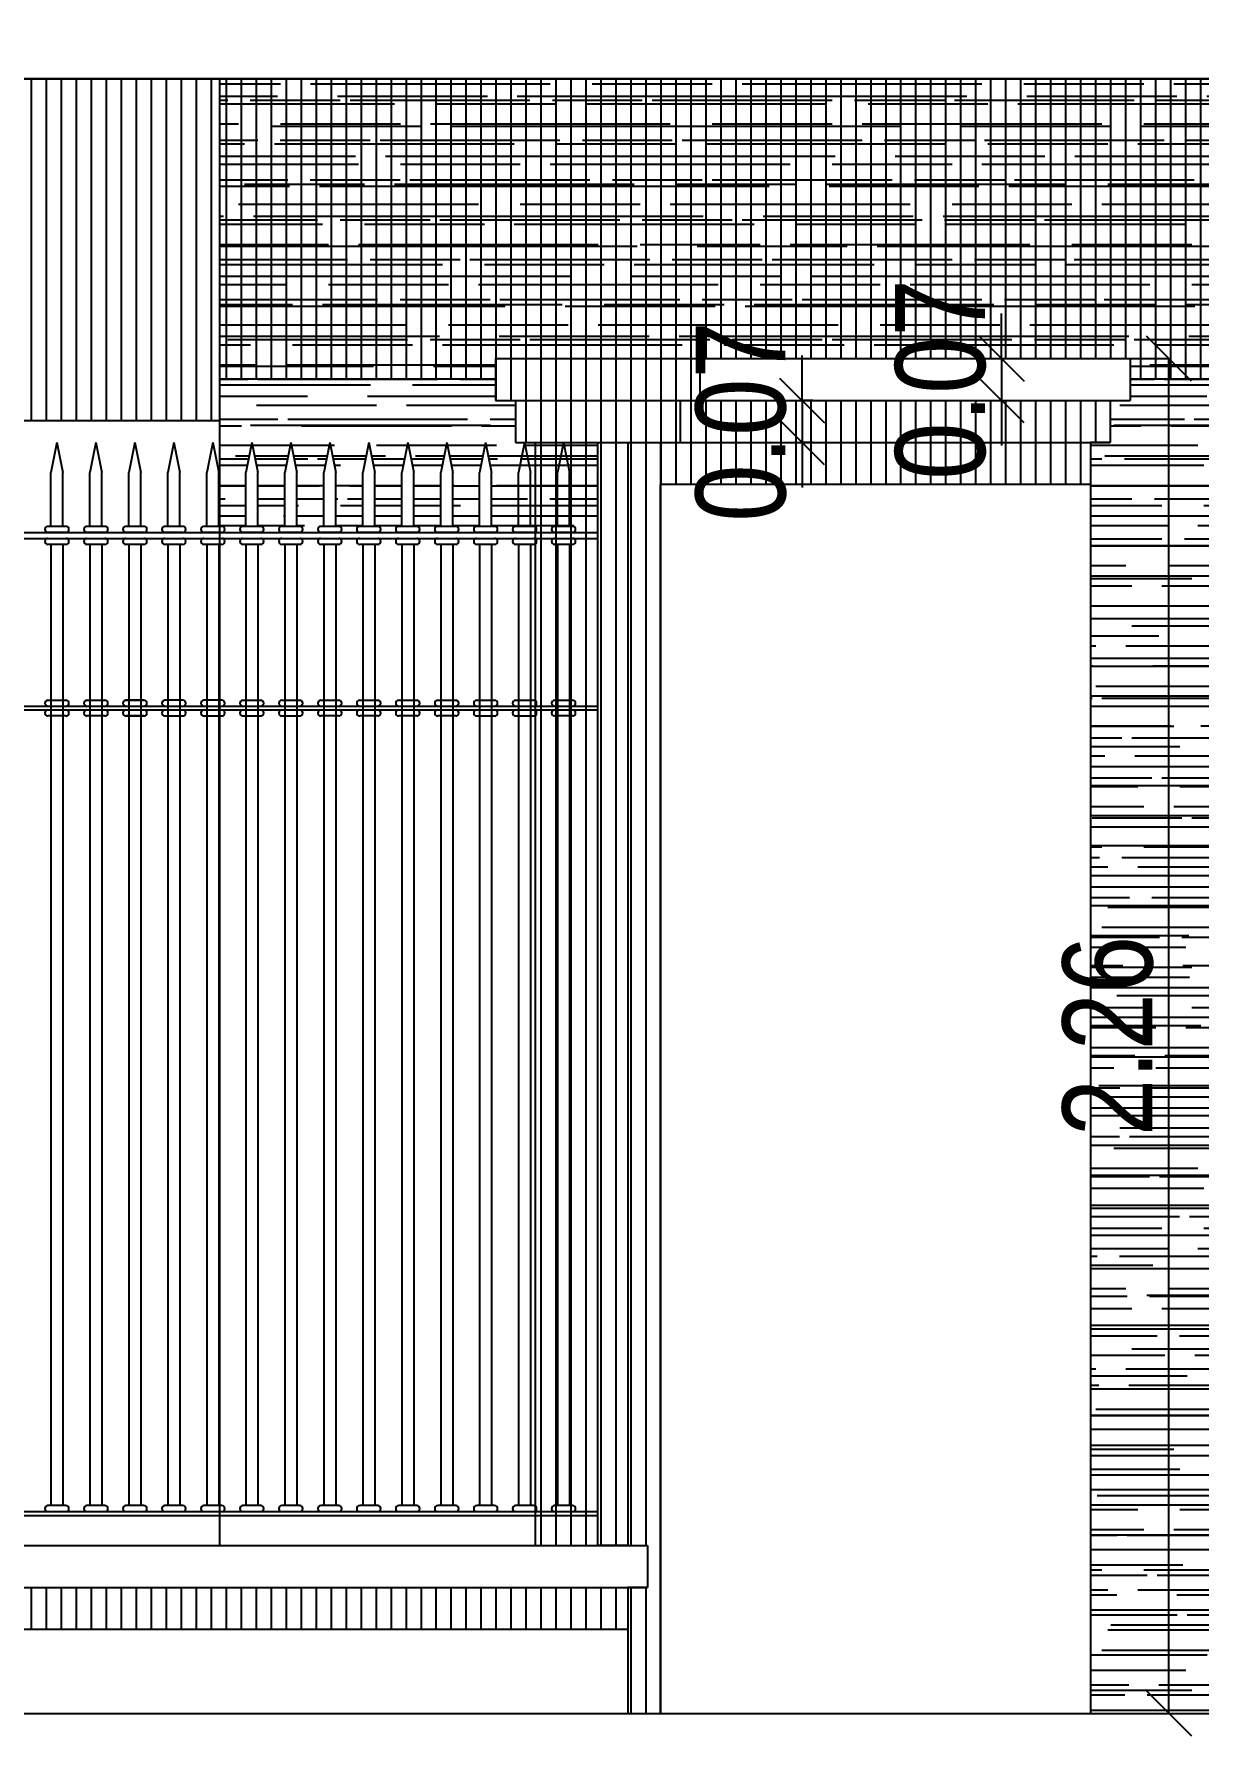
# Model space of a CAD drawing. Extents: x -14.8 to 35.6, y 44.5 to 81.2.
# Drawn here: x 31.704 to 33.647, y 44.942 to 47.781 of the extents above; entities that cross this region are included whole.
import ezdxf

# ---------------------------------------------------------------- set-up
doc = ezdxf.new("R2010")
doc.units = 0
doc.header["$MEASUREMENT"] = 0
doc.header["$PDMODE"] = 3
doc.layers.get('0').update_dxf_attribs({"linetype": 'CONTINUOUS'})
doc.layers.get('DEFPOINTS').update_dxf_attribs({"linetype": 'CONTINUOUS'})
for name, color, linetype in [('COTAS', 12, 'CONTINUOUS'), ('NUEVO', 1, 'CONTINUOUS'), ('REJA', 7, 'CONTINUOUS'), ('RELLENO', 7, 'CONTINUOUS'), ('SOMBRA', 251, 'CONTINUOUS')]:
    doc.layers.add(name, color=color, linetype=linetype)
doc.styles.add('COTAS SECUNDARIAS', font='ARIALN.TTF', dxfattribs={"height": 0.15})
doc.dimstyles.new('COTA SECUNDARIAS', dxfattribs={"dimscale": 5, "dimtxt": 1, "dimasz": 0.015, "dimexe": 0, "dimexo": 0, "dimgap": 0.005, "dimtad": 1, "dimzin": 1, "dimdsep": 46, "dimtxsty": 'COTAS SECUNDARIAS', "dimblk": 'OBLIQUE', "dimcen": 0, "dimclrd": 11, "dimclre": 11, "dimclrt": 11, "dimaunit": 1, "dimadec": 1, "dimazin": 0, "dimtfac": 0.4, "dimtix": 1, "dimtmove": 1, "dimatfit": 3, "dimfxl": 1, "dimtolj": 1, "dimtzin": 0, "dimlwd": -1, "dimarcsym": 0})

# ---------------------------------------------------------------- blocks, each defined once
blk = doc.blocks.new('_Oblique')
at = {"color": 0, "linetype": 'ByBlock', "lineweight": -2}
blk.add_line((-0.5, -0.5), (0.5, 0.5), dxfattribs=at)
blk = doc.blocks.new('*D81')
at = {"layer": 'COTAS', "color": 11, "lineweight": -2, "transparency": 16777216}
for p, q in [((33.5321, 47.2399), (33.597, 47.2399)), ((33.4661, 44.9795), (33.597, 44.9795))]:
    blk.add_line(p, q, dxfattribs=at)
at = {"layer": 'COTAS', "color": 11, "transparency": 16777216}
blk.add_line((33.597, 44.9795), (33.597, 47.2399), dxfattribs=at)
at = {"layer": 'DEFPOINTS', "color": 0, "transparency": 16777216}
for p in [(33.5321, 47.2399), (33.597, 47.2399), (33.4661, 44.9795)]:
    blk.add_point(p, dxfattribs=at)
at = {"layer": 'COTAS', "color": 11, "transparency": 16777216, "xscale": 0.075, "yscale": 0.075, "zscale": 0.075}
for p, rotation in [((33.597, 47.2399), 90), ((33.597, 44.9795), 270)]:
    blk.add_blockref('_Oblique', p, dxfattribs=dict(at, rotation=rotation))
at = {"layer": 'COTAS', "color": 11, "transparency": 16777216, "insert": (33.4954, 46.1097), "char_height": 0.15, "attachment_point": 5, "rotation": 90, "style": 'COTAS SECUNDARIAS'}
blk.add_mtext('\\A1;2.26', dxfattribs=at)
blk = doc.blocks.new('*D82')
at = {"layer": 'COTAS', "color": 11, "transparency": 16777216}
for p, q in [((33.3178, 47.2399), (33.3178, 47.3149)), ((33.3178, 47.2399), (33.3178, 47.1699)), ((33.3178, 47.1699), (33.3178, 47.0949))]:
    blk.add_line(p, q, dxfattribs=at)
at = {"layer": 'COTAS', "color": 11, "lineweight": -2, "transparency": 16777216}
for p, q in [((33.003, 47.2399), (33.3178, 47.2399)), ((33.003, 47.1699), (33.3178, 47.1699))]:
    blk.add_line(p, q, dxfattribs=at)
at = {"layer": 'DEFPOINTS', "color": 0, "transparency": 16777216}
for p in [(33.003, 47.2399), (33.003, 47.1699), (33.3178, 47.1699)]:
    blk.add_point(p, dxfattribs=at)
at = {"layer": 'COTAS', "color": 11, "transparency": 16777216, "xscale": 0.075, "yscale": 0.075, "zscale": 0.075}
for p, rotation in [((33.3178, 47.2399), 270), ((33.3178, 47.1699), 90)]:
    blk.add_blockref('_Oblique', p, dxfattribs=dict(at, rotation=rotation))
at = {"layer": 'COTAS', "color": 11, "transparency": 16777216, "insert": (33.2163, 47.2049), "char_height": 0.15, "attachment_point": 5, "rotation": 90, "style": 'COTAS SECUNDARIAS'}
blk.add_mtext('\\A1;0.07', dxfattribs=at)
blk = doc.blocks.new('*D83')
at = {"layer": 'COTAS', "color": 11, "transparency": 16777216}
for p, q in [((32.985, 47.1699), (32.985, 47.2449)), ((32.985, 47.1699), (32.985, 47.0999)), ((32.985, 47.0999), (32.985, 47.0249))]:
    blk.add_line(p, q, dxfattribs=at)
at = {"layer": 'COTAS', "color": 11, "lineweight": -2, "transparency": 16777216}
for p, q in [((33.003, 47.1699), (32.985, 47.1699)), ((33.003, 47.0999), (32.985, 47.0999))]:
    blk.add_line(p, q, dxfattribs=at)
at = {"layer": 'DEFPOINTS', "color": 0, "transparency": 16777216}
for p in [(33.003, 47.1699), (32.985, 47.0999), (33.003, 47.0999)]:
    blk.add_point(p, dxfattribs=at)
at = {"layer": 'COTAS', "color": 11, "transparency": 16777216, "xscale": 0.075, "yscale": 0.075, "zscale": 0.075}
for p, rotation in [((32.985, 47.1699), 270), ((32.985, 47.0999), 90)]:
    blk.add_blockref('_Oblique', p, dxfattribs=dict(at, rotation=rotation))
at = {"layer": 'COTAS', "color": 11, "transparency": 16777216, "insert": (32.8834, 47.1349), "char_height": 0.15, "attachment_point": 5, "rotation": 90, "style": 'COTAS SECUNDARIAS'}
blk.add_mtext('\\A1;0.07', dxfattribs=at)
blk = doc.blocks.new('*D256')
at = {"layer": 'COTAS', "color": 11, "lineweight": -2, "transparency": 16777216}
for p, q in [((29.7321, 49.9063), (35.032, 49.9063)), ((34.3975, 47.6812), (35.032, 47.6812))]:
    blk.add_line(p, q, dxfattribs=at)
at = {"layer": 'COTAS', "color": 11, "transparency": 16777216}
blk.add_line((35.032, 47.6812), (35.032, 49.9063), dxfattribs=at)
at = {"layer": 'DEFPOINTS', "color": 0, "transparency": 16777216}
for p in [(29.7321, 49.9063), (35.032, 49.9063), (34.3975, 47.6812)]:
    blk.add_point(p, dxfattribs=at)
at = {"layer": 'COTAS', "color": 11, "transparency": 16777216, "xscale": 0.075, "yscale": 0.075, "zscale": 0.075}
for p, rotation in [((35.032, 49.9063), 90), ((35.032, 47.6812), 270)]:
    blk.add_blockref('_Oblique', p, dxfattribs=dict(at, rotation=rotation))
at = {"layer": 'COTAS', "color": 11, "transparency": 16777216, "insert": (34.9317, 48.7937), "char_height": 0.15, "attachment_point": 5, "rotation": 90, "style": 'COTAS SECUNDARIAS'}
blk.add_mtext('\\A1;2.22', dxfattribs=at)

msp = doc.modelspace()

# ---------------------------------------------------------------- hatches: boundary and pattern name
at = {"layer": 'RELLENO'}
h = msp.add_hatch(dxfattribs=at)
h.set_pattern_fill('AR-RROOF', color=1, scale=0.05, style=0)
h.set_pattern_definition([(0, (0, 15.127245), (0.11, 0.05), [0.75, -0.1, 0.25, -0.05]), (0, (0.0665, 15.152245), (-0.05, 0.0665), [0.15, -0.0165, 0.3, -0.0375]), (0, (0.025, 15.169745), (0.26, 0.0335), [0.4, -0.07, 0.2, -0.05])])
h.paths.add_polyline_path([(33.7109, 47.7063), (32.0134, 47.7063), (32.0134, 46.9599), (32.0173, 46.9599, -1), (32.0173, 46.9499), (32.0523, 46.9499, -1), (32.0523, 46.9599), (32.0573, 46.9599), (32.0573, 47.0499), (32.0673, 47.0999), (32.0773, 47.0499), (32.0773, 46.9599), (32.0823, 46.9599, -1), (32.0823, 46.9499), (32.1173, 46.9499, -1), (32.1173, 46.9599), (32.1223, 46.9599), (32.1223, 47.0499), (32.1323, 47.0999), (32.1423, 47.0499), (32.1423, 46.9599), (32.1473, 46.9599, -1), (32.1473, 46.9499), (32.1823, 46.9499, -1), (32.1823, 46.9599), (32.1873, 46.9599), (32.1873, 47.0499), (32.1973, 47.0999), (32.2073, 47.0499), (32.2073, 46.9599), (32.2123, 46.9599, -1), (32.2123, 46.9499), (32.6444, 46.9499), (32.6444, 47.0999), (32.5069, 47.0999), (32.5069, 47.1699), (32.4739, 47.1699), (32.4739, 47.2399), (33.5321, 47.2399), (33.5321, 47.1699), (33.4991, 47.1699), (33.4991, 47.0999), (33.4661, 47.0999), (33.4661, 44.9795), (33.7109, 44.9795)])
h.paths.add_polyline_path([(32.3923, 47.0999), (32.4023, 47.0499), (32.4023, 46.9599), (32.3823, 46.9599), (32.3823, 47.0499)], flags=16)
h.paths.add_polyline_path([(32.4573, 47.0999), (32.4673, 47.0499), (32.4673, 46.9599), (32.4473, 46.9599), (32.4473, 47.0499)], flags=16)
h.paths.add_polyline_path([(32.3273, 47.0999), (32.3373, 47.0499), (32.3373, 46.9599), (32.3173, 46.9599), (32.3173, 47.0499)], flags=16)
h.paths.add_polyline_path([(32.2623, 47.0999), (32.2723, 47.0499), (32.2723, 46.9599), (32.2523, 46.9599), (32.2523, 47.0499)], flags=16)
at = {"layer": 'SOMBRA'}
h = msp.add_hatch(dxfattribs=at)
h.set_pattern_fill('ANSI31', color=256, scale=0.2, angle=45, style=0)
h.set_pattern_definition([(90, (0, 15.127245), (-0.025, 3e-18), [])])
h.paths.add_polyline_path([(34.2109, 47.7063), (33.7109, 47.7063), (29.2509, 47.7063), (25.1509, 47.7063), (20.5009, 47.7063), (20.5009, 47.2399), (21.6409, 47.2399), (21.6409, 47.1699), (21.5709, 47.1699), (20.5009, 47.1699), (20.5009, 47.0299), (21.5009, 47.0299), (21.5009, 46.2063), (25.1509, 46.2063), (25.1509, 47.2063), (26.4009, 47.2063), (26.4009, 47.1363), (28.0009, 47.1363), (28.0009, 47.2063), (30.4134, 47.2063), (30.4134, 47.1363), (32.0134, 47.1363), (32.0134, 47.2063), (32.4739, 47.2063), (32.4739, 47.1699), (32.5069, 47.1699), (32.5069, 47.0999), (32.5399, 47.0999), (32.5399, 45.2599), (32.7274, 45.2599), (32.7274, 45.1899), (32.6944, 45.1899), (25.5028, 45.1899), (25.5028, 45.1199), (29.8811, 45.1199), (32.6944, 45.1199), (32.6944, 44.9795), (32.749, 44.9795), (32.749, 47.0299), (33.4661, 47.0299), (33.4661, 47.0999), (33.4991, 47.0999), (33.4991, 47.1699), (32.815, 47.1699), (32.815, 47.2399), (33.5321, 47.2399), (33.5321, 47.2063), (33.7109, 47.2063), (33.7109, 47.2795), (34.2975, 47.2795), (34.2975, 47.3795), (33.7109, 47.3795)])
h.paths.add_polyline_path([(23.999, 45.1899), (21.5009, 45.1899), (21.5009, 45.1199), (23.999, 45.1199)], flags=17)
h.paths.add_polyline_path([(34.1609, 45.1899), (33.7109, 45.1899), (33.7109, 45.1199), (34.1609, 45.1199)], flags=17)

# ---------------------------------------------------------------- linework, layer by layer
msp.add_line((19.7903, 44.9795), (34.5975, 44.9795))
at = {"layer": 'NUEVO'}
for p, q in [((29.5475, 47.7063), (34.2109, 47.7063)), ((32.0134, 47.7063), (32.0134, 45.2599)), ((32.4739, 47.2399), (33.5321, 47.2399)), ((32.4739, 47.2399), (32.4739, 47.1699)), ((32.815, 47.1699), (32.815, 47.2399)), ((33.5321, 47.2399), (33.5321, 47.1699)), ((32.4739, 47.1699), (33.5321, 47.1699)), ((32.5069, 47.1699), (32.5069, 47.0999)), ((32.782, 47.0999), (32.782, 47.1699)), ((33.4991, 47.1699), (33.4991, 47.0999)), ((32.5069, 47.0999), (33.4991, 47.0999)), ((32.5399, 47.0999), (32.5399, 45.2599)), ((32.749, 47.0999), (32.749, 44.9795)), ((33.4661, 47.0999), (33.4661, 44.9795)), ((29.871, 45.2599), (32.7274, 45.2599)), ((32.7274, 45.2599), (32.7274, 45.1899)), ((29.8811, 45.1899), (32.7274, 45.1899)), ((32.6944, 45.1899), (32.6944, 44.9795))]:
    msp.add_line(p, q, dxfattribs=at)
at = {"layer": 'REJA'}
for p, q in [((30.8009, 46.9499), (31.9263, 46.9499)), ((30.8009, 46.9399), (31.9321, 46.9399)), ((31.7109, 46.9499), (32.6444, 46.9499)), ((31.7109, 46.9399), (32.6444, 46.9399)), ((31.7573, 46.9599), (31.7273, 46.9599)), ((31.7573, 46.9499), (31.7273, 46.9499)), ((31.7573, 46.9499), (31.7573, 46.9499)), ((31.8223, 46.9599), (31.7923, 46.9599)), ((31.8223, 46.9499), (31.7923, 46.9499)), ((31.8223, 46.9499), (31.8223, 46.9499)), ((31.8873, 46.9599), (31.8573, 46.9599)), ((31.8873, 46.9599), (31.8573, 46.9599)), ((31.8873, 46.9499), (31.8573, 46.9499)), ((31.8873, 46.9499), (31.8573, 46.9499)), ((31.8873, 46.9499), (31.8873, 46.9499)), ((31.8873, 46.9499), (31.8873, 46.9499)), ((31.9523, 46.9599), (31.9223, 46.9599)), ((31.9523, 46.9499), (31.9223, 46.9499)), ((31.9523, 46.9499), (31.9523, 46.9499)), ((32.0173, 46.9599), (31.9873, 46.9599)), ((32.0173, 46.9499), (31.9873, 46.9499)), ((32.0173, 46.9499), (32.0173, 46.9499)), ((32.0823, 46.9599), (32.0523, 46.9599)), ((32.0823, 46.9499), (32.0523, 46.9499)), ((32.0823, 46.9499), (32.0823, 46.9499)), ((32.1473, 46.9599), (32.1173, 46.9599)), ((32.1473, 46.9499), (32.1173, 46.9499)), ((32.1473, 46.9499), (32.1473, 46.9499)), ((32.2123, 46.9599), (32.1823, 46.9599)), ((32.2123, 46.9499), (32.1823, 46.9499)), ((32.2123, 46.9499), (32.2123, 46.9499)), ((32.2773, 46.9599), (32.2473, 46.9599)), ((32.2773, 46.9499), (32.2473, 46.9499)), ((32.2773, 46.9499), (32.2773, 46.9499)), ((32.3423, 46.9599), (32.3123, 46.9599)), ((32.3423, 46.9499), (32.3123, 46.9499)), ((32.3423, 46.9499), (32.3423, 46.9499)), ((32.4073, 46.9599), (32.3773, 46.9599)), ((32.4073, 46.9499), (32.3773, 46.9499)), ((32.4073, 46.9499), (32.4073, 46.9499)), ((32.4723, 46.9599), (32.4423, 46.9599)), ((32.4723, 46.9499), (32.4423, 46.9499)), ((32.4723, 46.9499), (32.4723, 46.9499)), ((32.5373, 46.9599), (32.5073, 46.9599)), ((32.5373, 46.9499), (32.5073, 46.9499)), ((32.5373, 46.9499), (32.5373, 46.9499)), ((32.6023, 46.9599), (32.5723, 46.9599)), ((32.6023, 46.9499), (32.5723, 46.9499)), ((32.6023, 46.9499), (32.6023, 46.9499)), ((32.6209, 46.9499), (32.6444, 46.9499)), ((32.6209, 46.9399), (32.6444, 46.9399)), ((31.7573, 46.9299), (31.7273, 46.9299)), ((31.8223, 46.9299), (31.7923, 46.9299)), ((31.8873, 46.9299), (31.8573, 46.9299)), ((31.8873, 46.9299), (31.8573, 46.9299)), ((31.9523, 46.9299), (31.9223, 46.9299)), ((32.0173, 46.9299), (31.9873, 46.9299)), ((32.0823, 46.9299), (32.0523, 46.9299)), ((32.1473, 46.9299), (32.1173, 46.9299)), ((32.2123, 46.9299), (32.1823, 46.9299)), ((32.2773, 46.9299), (32.2473, 46.9299)), ((32.3423, 46.9299), (32.3123, 46.9299)), ((32.4073, 46.9299), (32.3773, 46.9299)), ((32.4723, 46.9299), (32.4423, 46.9299)), ((32.5373, 46.9299), (32.5073, 46.9299)), ((32.6023, 46.9299), (32.5723, 46.9299)), ((30.8009, 46.6599), (31.9107, 46.6599)), ((30.8009, 46.6536), (31.9379, 46.6536)), ((31.7109, 46.6599), (32.6444, 46.6599)), ((31.7109, 46.6536), (32.6444, 46.6536)), ((31.7273, 46.6699), (31.7573, 46.6699)), ((31.7923, 46.6699), (31.8223, 46.6699)), ((31.8573, 46.6699), (31.8873, 46.6699)), ((31.8873, 46.6699), (31.8573, 46.6699)), ((31.9523, 46.6699), (31.9223, 46.6699)), ((32.0173, 46.6699), (31.9873, 46.6699)), ((32.0523, 46.6699), (32.0823, 46.6699)), ((32.1173, 46.6699), (32.1473, 46.6699)), ((32.1823, 46.6699), (32.2123, 46.6699)), ((32.2473, 46.6699), (32.2773, 46.6699)), ((32.3123, 46.6699), (32.3423, 46.6699)), ((32.3773, 46.6699), (32.4073, 46.6699)), ((32.4423, 46.6699), (32.4723, 46.6699)), ((32.5073, 46.6699), (32.5373, 46.6699)), ((32.5723, 46.6699), (32.6023, 46.6699)), ((32.6209, 46.6599), (32.6444, 46.6599)), ((32.6209, 46.6536), (32.6444, 46.6536)), ((31.7573, 46.6436), (31.7273, 46.6436)), ((31.8223, 46.6436), (31.7923, 46.6436)), ((31.8873, 46.6436), (31.8573, 46.6436)), ((31.8573, 46.6436), (31.8873, 46.6436)), ((31.9223, 46.6436), (31.9523, 46.6436)), ((31.9873, 46.6436), (32.0173, 46.6436)), ((32.0523, 46.6436), (32.0823, 46.6436)), ((32.1173, 46.6436), (32.1473, 46.6436)), ((32.2123, 46.6436), (32.1823, 46.6436)), ((32.2773, 46.6436), (32.2473, 46.6436)), ((32.3423, 46.6436), (32.3123, 46.6436)), ((32.4073, 46.6436), (32.3773, 46.6436)), ((32.4423, 46.6436), (32.4723, 46.6436)), ((32.5073, 46.6436), (32.5373, 46.6436)), ((32.6023, 46.6436), (32.5723, 46.6436)), ((30.8009, 45.3162), (31.9476, 45.3162)), ((31.7109, 45.3162), (32.6444, 45.3162)), ((31.7573, 45.3262), (31.7273, 45.3262)), ((31.8223, 45.3262), (31.7923, 45.3262)), ((31.8873, 45.3262), (31.8573, 45.3262)), ((31.8873, 45.3262), (31.8573, 45.3262)), ((31.9523, 45.3262), (31.9223, 45.3262)), ((32.0173, 45.3262), (31.9873, 45.3262)), ((32.0823, 45.3262), (32.0523, 45.3262)), ((32.1473, 45.3262), (32.1173, 45.3262)), ((32.2123, 45.3262), (32.1823, 45.3262)), ((32.2773, 45.3262), (32.2473, 45.3262)), ((32.3423, 45.3262), (32.3123, 45.3262)), ((32.4073, 45.3262), (32.3773, 45.3262)), ((32.4723, 45.3262), (32.4423, 45.3262)), ((32.5373, 45.3262), (32.5073, 45.3262)), ((32.6023, 45.3262), (32.5723, 45.3262)), ((32.6209, 45.3162), (32.6444, 45.3162)), ((30.8009, 45.3099), (31.9457, 45.3099)), ((31.7109, 45.3099), (32.6444, 45.3099)), ((32.6209, 45.3099), (32.6444, 45.3099))]:
    msp.add_line(p, q, dxfattribs=at)
for points in [[(31.7423, 47.0999), (31.7323, 47.0499)], [(31.7423, 47.0999), (31.7523, 47.0499)], [(31.8073, 47.0999), (31.7973, 47.0499)], [(31.8073, 47.0999), (31.8173, 47.0499)], [(31.8723, 47.0999), (31.8623, 47.0499)], [(31.8723, 47.0999), (31.8623, 47.0499)], [(31.8723, 47.0999), (31.8823, 47.0499)], [(31.8723, 47.0999), (31.8823, 47.0499)], [(31.9373, 47.0999), (31.9273, 47.0499)], [(31.9373, 47.0999), (31.9473, 47.0499)], [(32.0023, 47.0999), (31.9923, 47.0499)], [(32.0023, 47.0999), (32.0123, 47.0499)], [(32.0673, 47.0999), (32.0573, 47.0499)], [(32.0673, 47.0999), (32.0773, 47.0499)], [(32.1323, 47.0999), (32.1223, 47.0499)], [(32.1323, 47.0999), (32.1423, 47.0499)], [(32.1973, 47.0999), (32.1873, 47.0499)], [(32.1973, 47.0999), (32.2073, 47.0499)], [(32.2623, 47.0999), (32.2523, 47.0499)], [(32.2623, 47.0999), (32.2723, 47.0499)], [(32.3273, 47.0999), (32.3173, 47.0499)], [(32.3273, 47.0999), (32.3373, 47.0499)], [(32.3923, 47.0999), (32.3823, 47.0499)], [(32.3923, 47.0999), (32.4023, 47.0499)], [(32.4573, 47.0999), (32.4473, 47.0499)], [(32.4573, 47.0999), (32.4673, 47.0499)], [(32.5223, 47.0999), (32.5123, 47.0499)], [(32.5223, 47.0999), (32.5323, 47.0499)], [(32.5873, 47.0999), (32.5773, 47.0499)], [(32.5873, 47.0999), (32.5973, 47.0499)], [(31.7323, 46.9599), (31.7323, 47.0499)], [(31.7523, 46.9599), (31.7523, 47.0499)], [(31.7973, 46.9599), (31.7973, 47.0499)], [(31.8173, 46.9599), (31.8173, 47.0499)], [(31.8623, 46.9599), (31.8623, 47.0499)], [(31.8623, 46.9599), (31.8623, 47.0499)], [(31.8823, 46.9599), (31.8823, 47.0499)], [(31.8823, 46.9599), (31.8823, 47.0499)], [(31.9273, 46.9599), (31.9273, 47.0499)], [(31.9473, 46.9599), (31.9473, 47.0499)], [(31.9923, 46.9599), (31.9923, 47.0499)], [(32.0123, 46.9599), (32.0123, 47.0499)], [(32.0573, 46.9599), (32.0573, 47.0499)], [(32.0773, 46.9599), (32.0773, 47.0499)], [(32.1223, 46.9599), (32.1223, 47.0499)], [(32.1423, 46.9599), (32.1423, 47.0499)], [(32.1873, 46.9599), (32.1873, 47.0499)], [(32.2073, 46.9599), (32.2073, 47.0499)], [(32.2523, 46.9599), (32.2523, 47.0499)], [(32.2723, 46.9599), (32.2723, 47.0499)], [(32.3173, 46.9599), (32.3173, 47.0499)], [(32.3373, 46.9599), (32.3373, 47.0499)], [(32.3823, 46.9599), (32.3823, 47.0499)], [(32.4023, 46.9599), (32.4023, 47.0499)], [(32.4473, 46.9599), (32.4473, 47.0499)], [(32.4673, 46.9599), (32.4673, 47.0499)], [(32.5123, 46.9599), (32.5123, 47.0499)], [(32.5323, 46.9599), (32.5323, 47.0499)], [(32.5773, 46.9599), (32.5773, 47.0499)], [(32.5973, 46.9599), (32.5973, 47.0499)], [(31.7323, 46.9299), (31.7323, 45.3262)], [(31.7523, 46.9299), (31.7523, 45.3262)], [(31.7973, 46.9299), (31.7973, 45.3262)], [(31.8173, 46.9299), (31.8173, 45.3262)], [(31.8623, 46.9299), (31.8623, 45.3262)], [(31.8623, 46.9299), (31.8623, 45.3262)], [(31.8823, 46.9299), (31.8823, 45.3262)], [(31.8823, 46.9299), (31.8823, 45.3262)], [(31.9273, 46.9299), (31.9273, 45.3262)], [(31.9473, 46.9299), (31.9473, 45.3262)], [(31.9923, 46.9299), (31.9923, 45.3262)], [(32.0123, 46.9299), (32.0123, 45.3262)], [(32.0573, 46.9299), (32.0573, 45.3262)], [(32.0773, 46.9299), (32.0773, 45.3262)], [(32.1223, 46.9299), (32.1223, 45.3262)], [(32.1423, 46.9299), (32.1423, 45.3262)], [(32.1873, 46.9299), (32.1873, 45.3262)], [(32.2073, 46.9299), (32.2073, 45.3262)], [(32.2523, 46.9299), (32.2523, 45.3262)], [(32.2723, 46.9299), (32.2723, 45.3262)], [(32.3173, 46.9299), (32.3173, 45.3262)], [(32.3373, 46.9299), (32.3373, 45.3262)], [(32.3823, 46.9299), (32.3823, 45.3262)], [(32.4023, 46.9299), (32.4023, 45.3262)], [(32.4473, 46.9299), (32.4473, 45.3262)], [(32.4673, 46.9299), (32.4673, 45.3262)], [(32.5123, 46.9299), (32.5123, 45.3262)], [(32.5323, 46.9299), (32.5323, 45.3262)], [(32.5773, 46.9299), (32.5773, 45.3262)], [(32.5973, 46.9299), (32.5973, 45.3262)]]:
    msp.add_lwpolyline(points, dxfattribs=at)
at = {"layer": 'REJA', "color": 0}
msp.add_lwpolyline([(32.6444, 47.0999), (32.6944, 47.0999), (32.6944, 45.2599), (32.6444, 45.2599)], close=True, dxfattribs=at)
at = {"layer": 'REJA'}
for centre, start, end in [((31.7273, 46.9549), 90, 270), ((31.7273, 46.9349), 90, 270), ((31.7573, 46.9549), 270, 90), ((31.7573, 46.9349), 270, 90), ((31.7923, 46.9549), 90, 270), ((31.7923, 46.9349), 90, 270), ((31.8223, 46.9549), 270, 90), ((31.8223, 46.9349), 270, 90), ((31.8573, 46.9549), 90, 270), ((31.8573, 46.9549), 90, 270), ((31.8573, 46.9349), 90, 270), ((31.8573, 46.9349), 90, 270), ((31.8873, 46.9549), 270, 90), ((31.8873, 46.9549), 270, 90), ((31.8873, 46.9349), 270, 90), ((31.8873, 46.9349), 270, 90), ((31.9223, 46.9549), 90, 270), ((31.9223, 46.9349), 90, 270), ((31.9523, 46.9549), 270, 90), ((31.9523, 46.9349), 270, 90), ((31.9873, 46.9549), 90, 270), ((31.9873, 46.9349), 90, 270), ((32.0173, 46.9549), 270, 90), ((32.0173, 46.9349), 270, 90), ((32.0523, 46.9549), 90, 270), ((32.0523, 46.9349), 90, 270), ((32.0823, 46.9549), 270, 90), ((32.0823, 46.9349), 270, 90), ((32.1173, 46.9549), 90, 270), ((32.1173, 46.9349), 90, 270), ((32.1473, 46.9549), 270, 90), ((32.1473, 46.9349), 270, 90), ((32.1823, 46.9549), 90, 270), ((32.1823, 46.9349), 90, 270), ((32.2123, 46.9549), 270, 90), ((32.2123, 46.9349), 270, 90), ((32.2473, 46.9549), 90, 270), ((32.2473, 46.9349), 90, 270), ((32.2773, 46.9549), 270, 90), ((32.2773, 46.9349), 270, 90), ((32.3123, 46.9549), 90, 270), ((32.3123, 46.9349), 90, 270), ((32.3423, 46.9549), 270, 90), ((32.3423, 46.9349), 270, 90), ((32.3773, 46.9549), 90, 270), ((32.3773, 46.9349), 90, 270), ((32.4073, 46.9549), 270, 90), ((32.4073, 46.9349), 270, 90), ((32.4423, 46.9549), 90, 270), ((32.4423, 46.9349), 90, 270), ((32.4723, 46.9549), 270, 90), ((32.4723, 46.9349), 270, 90), ((32.5073, 46.9549), 90, 270), ((32.5073, 46.9349), 90, 270), ((32.5373, 46.9549), 270, 90), ((32.5373, 46.9349), 270, 90), ((32.5723, 46.9549), 90, 270), ((32.5723, 46.9349), 90, 270), ((32.6023, 46.9549), 270, 90), ((32.6023, 46.9349), 270, 90), ((31.7273, 46.6649), 90, 270), ((31.7273, 46.6486), 90, 270), ((31.7573, 46.6649), 270, 90), ((31.7573, 46.6486), 270, 90), ((31.7923, 46.6649), 90, 270), ((31.7923, 46.6486), 90, 270), ((31.8223, 46.6649), 270, 90), ((31.8223, 46.6486), 270, 90), ((31.8573, 46.6649), 90, 270), ((31.8573, 46.6649), 90, 270), ((31.8573, 46.6486), 90, 270), ((31.8573, 46.6486), 90, 270), ((31.8873, 46.6649), 270, 90), ((31.8873, 46.6649), 270, 90), ((31.8873, 46.6486), 270, 90), ((31.8873, 46.6486), 270, 90), ((31.9223, 46.6649), 90, 270), ((31.9223, 46.6486), 90, 270), ((31.9523, 46.6649), 270, 90), ((31.9523, 46.6486), 270, 90), ((31.9873, 46.6649), 90, 270), ((31.9873, 46.6486), 90, 270), ((32.0173, 46.6649), 270, 90), ((32.0173, 46.6486), 270, 90), ((32.0523, 46.6649), 90, 270), ((32.0523, 46.6486), 90, 270), ((32.0823, 46.6649), 270, 90), ((32.0823, 46.6486), 270, 90), ((32.1173, 46.6649), 90, 270), ((32.1173, 46.6486), 90, 270), ((32.1473, 46.6649), 270, 90), ((32.1473, 46.6486), 270, 90), ((32.1823, 46.6649), 90, 270), ((32.1823, 46.6486), 90, 270), ((32.2123, 46.6649), 270, 90), ((32.2123, 46.6486), 270, 90), ((32.2473, 46.6649), 90, 270), ((32.2473, 46.6486), 90, 270), ((32.2773, 46.6649), 270, 90), ((32.2773, 46.6486), 270, 90), ((32.3123, 46.6649), 90, 270), ((32.3123, 46.6486), 90, 270), ((32.3423, 46.6649), 270, 90), ((32.3423, 46.6486), 270, 90), ((32.3773, 46.6649), 90, 270), ((32.3773, 46.6486), 90, 270), ((32.4073, 46.6649), 270, 90), ((32.4073, 46.6486), 270, 90), ((32.4423, 46.6649), 90, 270), ((32.4423, 46.6486), 90, 270), ((32.4723, 46.6649), 270, 90), ((32.4723, 46.6486), 270, 90), ((32.5073, 46.6649), 90, 270), ((32.5073, 46.6486), 90, 270), ((32.5373, 46.6649), 270, 90), ((32.5373, 46.6486), 270, 90), ((32.5723, 46.6649), 90, 270), ((32.5723, 46.6486), 90, 270), ((32.6023, 46.6649), 270, 90), ((32.6023, 46.6486), 270, 90), ((31.7273, 45.3212), 90, 270), ((31.7573, 45.3212), 270, 90), ((31.7923, 45.3212), 90, 270), ((31.8223, 45.3212), 270, 90), ((31.8573, 45.3212), 90, 270), ((31.8573, 45.3212), 90, 270), ((31.8873, 45.3212), 270, 90), ((31.8873, 45.3212), 270, 90), ((31.9223, 45.3212), 90, 270), ((31.9523, 45.3212), 270, 90), ((31.9873, 45.3212), 90, 270), ((32.0173, 45.3212), 270, 90), ((32.0523, 45.3212), 90, 270), ((32.0823, 45.3212), 270, 90), ((32.1173, 45.3212), 90, 270), ((32.1473, 45.3212), 270, 90), ((32.1823, 45.3212), 90, 270), ((32.2123, 45.3212), 270, 90), ((32.2473, 45.3212), 90, 270), ((32.2773, 45.3212), 270, 90), ((32.3123, 45.3212), 90, 270), ((32.3423, 45.3212), 270, 90), ((32.3773, 45.3212), 90, 270), ((32.4073, 45.3212), 270, 90), ((32.4423, 45.3212), 90, 270), ((32.4723, 45.3212), 270, 90), ((32.5073, 45.3212), 90, 270), ((32.5373, 45.3212), 270, 90), ((32.5723, 45.3212), 90, 270), ((32.6023, 45.3212), 270, 90)]:
    msp.add_arc(centre, 0.005, start, end, dxfattribs=at)
at = {"layer": 'SOMBRA'}
for p, q in [((33.7109, 47.7063), (29.2509, 47.7063)), ((32.815, 47.2399), (33.5321, 47.2399)), ((32.815, 47.1699), (32.815, 47.2399)), ((33.5321, 47.2399), (33.5321, 47.2063)), ((32.0134, 47.2063), (32.4739, 47.2063)), ((32.0134, 47.2063), (32.0134, 47.1363)), ((32.4739, 47.2049), (32.4739, 47.1699)), ((33.5321, 47.2063), (33.7109, 47.2063)), ((32.4739, 47.1699), (32.5069, 47.1699)), ((32.5069, 47.1699), (32.5069, 47.0999)), ((32.815, 47.1699), (33.4991, 47.1699)), ((33.4991, 47.1699), (33.4991, 47.0999)), ((30.4134, 47.1363), (32.0134, 47.1363)), ((32.5069, 47.0999), (32.5399, 47.0999)), ((32.5399, 47.0999), (32.5399, 45.2599)), ((33.4991, 47.0999), (33.4661, 47.0999)), ((33.4661, 47.0999), (33.4661, 47.0299)), ((32.749, 44.9795), (32.749, 47.0299)), ((33.4661, 47.0299), (32.749, 47.0299)), ((32.5399, 45.2599), (32.7274, 45.2599)), ((32.7274, 45.2599), (32.7274, 45.1899)), ((25.5028, 45.1899), (32.6944, 45.1899)), ((32.7274, 45.1899), (32.6944, 45.1899)), ((29.8811, 45.1199), (32.6944, 45.1199)), ((32.6944, 45.1199), (32.6944, 44.9795)), ((32.6944, 44.9795), (32.749, 44.9795))]:
    msp.add_line(p, q, dxfattribs=at)

# ---------------------------------------------------------------- dimensions: what is measured, and where the dimension line sits
at = {"layer": 'COTAS'}
dim = msp.add_linear_dim(base=(35.032, 49.9063), p1=(34.3975, 47.6812), p2=(29.7321, 49.9063), angle=90, text='2.22', dimstyle='COTA SECUNDARIAS', dxfattribs=at)
dim.commit()
dim.dimension.update_dxf_attribs({"geometry": '*D256', "text_midpoint": (34.9317, 48.7937)})
for base, p1, p2, picture, middle in [((33.3178, 47.1699), (33.003, 47.2399), (33.003, 47.1699), '*D82', (33.2163, 47.2049)), ((32.985, 47.0999), (33.003, 47.1699), (33.003, 47.0999), '*D83', (32.8834, 47.1349)), ((33.597, 47.2399), (33.4661, 44.9795), (33.5321, 47.2399), '*D81', (33.4954, 46.1097))]:
    dim = msp.add_linear_dim(base=base, p1=p1, p2=p2, angle=90, dimstyle='COTA SECUNDARIAS', dxfattribs=at)
    dim.commit()
    dim.dimension.update_dxf_attribs({"geometry": picture, "text_midpoint": middle})

doc.saveas('drawing.dxf')
